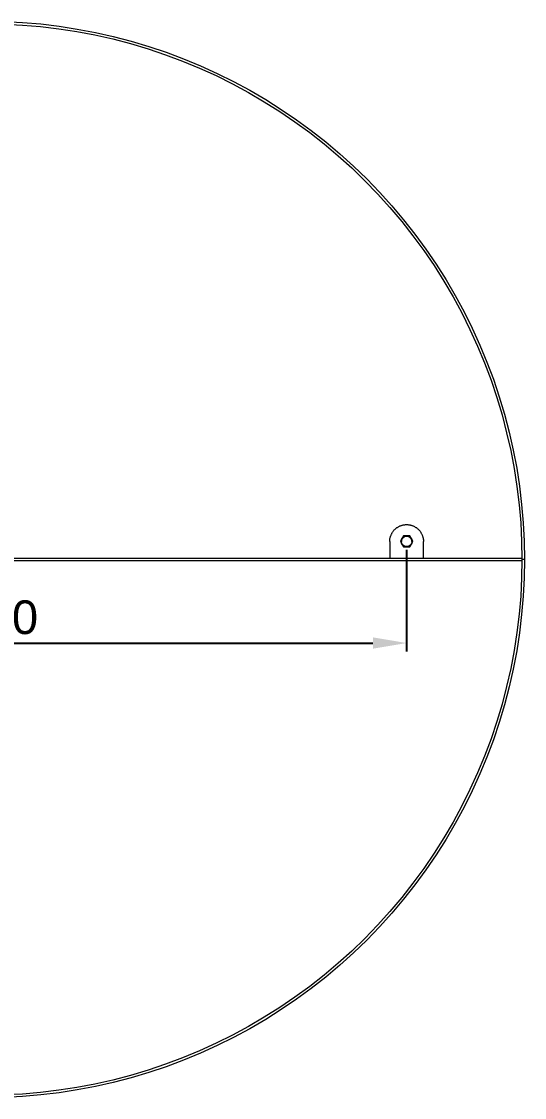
# Model space of a CAD drawing. Header units: millimetres. Extents: x 197 to 5040, y -433 to 2409.
# Drawn here: x 2675 to 3273, y -325 to 955 of the extents above; entities that cross this region are included whole.
import ezdxf

# ---------------------------------------------------------------- set-up
doc = ezdxf.new("R2010")
doc.units = ezdxf.units.MM
doc.layers.add('ZANO_R', color=7, linetype='Continuous', lineweight=0)
doc.layers.add('ZANO_W', color=1, linetype='Continuous', lineweight=0)
doc.styles.get("Standard").update_dxf_attribs({"font": 'ARIALUNI.TTF'})
doc.dimstyles.new('pl i ang', dxfattribs={"dimtxt": 50, "dimasz": 50, "dimexe": 1.25, "dimexo": 0.625, "dimgap": 10, "dimtad": 1, "dimtoh": 1, "dimtxsty": 'Standard', "dimcen": 2.5, "dimclrd": 1, "dimclre": 1, "dimclrt": 1, "dimadec": 0, "dimazin": 0, "dimtfac": 1, "dimtmove": 0, "dimatfit": 3, "dimfxl": 1, "dimarcsym": 1})

# ---------------------------------------------------------------- blocks, each defined once
blk = doc.blocks.new('*D367')
at = {"layer": 'ZANO_W', "color": 1, "lineweight": -2}
for p, q in [((3132.7, 326.6), (3132.7, 205.8)), ((2132.7, 283.6), (2132.7, 205.8)), ((2172.7, 215.8), (3092.7, 215.8))]:
    blk.add_line(p, q, dxfattribs=at)
at = {"layer": 'ZANO_W', "color": 1}
for points in [[(2172.7, 222.5), (2172.7, 209.1), (2132.7, 215.8)], [(3092.7, 209.1), (3092.7, 222.5), (3132.7, 215.8)]]:
    blk.add_solid(points, dxfattribs=at)
at = {"layer": 'ZANO_W', "color": 1, "insert": (2632.7, 246.2), "char_height": 40, "attachment_point": 5}
blk.add_mtext('1000', dxfattribs=at)

msp = doc.modelspace()

# ---------------------------------------------------------------- linework, layer by layer
at = {"layer": 'ZANO_R'}
for p, q in [((2654.4, 951.7), (2676.1, 950.6)), ((2654.5, 954.7), (2676.3, 953.6)), ((2676.1, 950.6), (2697.8, 948.8)), ((2676.3, 953.6), (2698.1, 951.8)), ((2697.8, 948.8), (2719.4, 946.2)), ((2698.1, 951.8), (2719.8, 949.2)), ((2719.8, 949.2), (2741.4, 945.8)), ((2719.4, 946.2), (2740.9, 942.9)), ((2740.9, 942.9), (2762.3, 938.8)), ((2741.4, 945.8), (2762.9, 941.7)), ((2762.3, 938.8), (2783.5, 934)), ((2762.9, 941.7), (2784.2, 936.9)), ((2783.5, 934), (2804.5, 928.5)), ((2784.2, 936.9), (2805.3, 931.4)), ((2804.5, 928.5), (2825.4, 922.3)), ((2805.3, 931.4), (2826.3, 925.1)), ((2825.4, 922.3), (2846, 915.3)), ((2826.3, 925.1), (2847, 918.2)), ((2846, 915.3), (2866.3, 907.7)), ((2847, 918.2), (2867.4, 910.5)), ((2867.4, 910.5), (2887.6, 902.1)), ((2866.3, 907.7), (2886.4, 899.4)), ((2886.4, 899.4), (2906.2, 890.4)), ((2887.6, 902.1), (2907.5, 893.1)), ((2906.2, 890.4), (2925.7, 880.7)), ((2907.5, 893.1), (2927.1, 883.4)), ((2927.1, 883.4), (2946.3, 873)), ((2925.7, 880.7), (2944.9, 870.4)), ((2944.9, 870.4), (2963.6, 859.4)), ((2946.3, 873), (2965.2, 861.9)), ((2963.6, 859.4), (2982, 847.8)), ((2965.2, 861.9), (2983.7, 850.3)), ((2982, 847.8), (3000, 835.5)), ((2983.7, 850.3), (3001.7, 838)), ((3000, 835.5), (3017.6, 822.7)), ((3001.7, 838), (3019.4, 825.1)), ((3017.6, 822.7), (3034.7, 809.2)), ((3019.4, 825.1), (3036.6, 811.6)), ((3034.7, 809.2), (3051.3, 795.2)), ((3036.6, 811.6), (3053.3, 797.5)), ((3051.3, 795.2), (3067.4, 780.7)), ((3053.3, 797.5), (3069.5, 782.9)), ((3067.4, 780.7), (3083.1, 765.5)), ((3069.5, 782.9), (3085.2, 767.7)), ((3085.2, 767.7), (3100.4, 751.9)), ((3083.1, 765.5), (3098.2, 749.9)), ((3098.2, 749.9), (3112.8, 733.8)), ((3100.4, 751.9), (3115, 735.7)), ((3112.8, 733.8), (3126.8, 717.1)), ((3115, 735.7), (3129.1, 719)), ((3126.8, 717.1), (3140.2, 700)), ((3129.1, 719), (3142.6, 701.8)), ((3140.2, 700), (3153.1, 682.5)), ((3142.6, 701.8), (3155.5, 684.2)), ((3153.1, 682.5), (3165.3, 664.5)), ((3155.5, 684.2), (3167.8, 666.1)), ((3167.8, 666.1), (3179.5, 647.6)), ((3165.3, 664.5), (3176.9, 646.1)), ((3176.9, 646.1), (3187.9, 627.3)), ((3179.5, 647.6), (3190.5, 628.8)), ((3187.9, 627.3), (3198.2, 608.2)), ((3190.5, 628.8), (3200.9, 609.6)), ((3198.2, 608.2), (3207.9, 588.7)), ((3200.9, 609.6), (3210.6, 590)), ((3207.9, 588.7), (3216.9, 568.9)), ((3210.6, 590), (3219.7, 570.1)), ((3216.9, 568.9), (3225.2, 548.8)), ((3219.7, 570.1), (3228, 549.9)), ((3225.2, 548.8), (3232.9, 528.4)), ((3228, 549.9), (3235.7, 529.4)), ((3232.9, 528.4), (3239.8, 507.8)), ((3235.7, 529.4), (3242.7, 508.7)), ((3239.8, 507.8), (3246, 487)), ((3242.7, 508.7), (3248.9, 487.8)), ((3246, 487), (3251.5, 465.9)), ((3248.9, 487.8), (3254.5, 466.6)), ((3251.5, 465.9), (3256.3, 444.7)), ((3254.5, 466.6), (3259.3, 445.3)), ((3256.3, 444.7), (3260.4, 423.3)), ((3259.3, 445.3), (3263.4, 423.9)), ((3260.4, 423.3), (3263.7, 401.9)), ((3263.4, 423.9), (3266.7, 402.3)), ((3263.7, 401.9), (3266.3, 380.3)), ((3266.7, 402.3), (3269.3, 380.6)), ((3266.3, 380.3), (3268.2, 358.6)), ((3269.3, 380.6), (3271.2, 358.8)), ((3268.2, 358.6), (3269.3, 336.9)), ((3271.2, 358.8), (3272.3, 337)), ((3114.6, 345.2), (3114.9, 345.8)), ((3114.9, 345.8), (3115.2, 346.4)), ((3115.2, 346.4), (3115.6, 347)), ((3115.6, 347), (3115.9, 347.6)), ((3115.9, 347.6), (3116.3, 348.1)), ((3116.3, 348.1), (3116.7, 348.7)), ((3116.7, 348.7), (3117.1, 349.2)), ((3117.1, 349.2), (3117.6, 349.8)), ((3117.6, 349.8), (3118, 350.3)), ((3118, 350.3), (3118.5, 350.8)), ((3118.5, 350.8), (3119, 351.2)), ((3119, 351.2), (3119.5, 351.7)), ((3119.5, 351.7), (3120, 352.1)), ((3120, 352.1), (3120.6, 352.6)), ((3120.6, 352.6), (3121.1, 353)), ((3121.1, 353), (3121.7, 353.3)), ((3121.7, 353.3), (3122.3, 353.7)), ((3122.3, 353.7), (3122.9, 354)), ((3122.9, 354), (3123.5, 354.4)), ((3123.5, 354.4), (3124.1, 354.7)), ((3124.1, 354.7), (3124.7, 355)), ((3124.7, 355), (3125.3, 355.2)), ((3125.3, 355.2), (3126, 355.5)), ((3126, 355.5), (3126.6, 355.7)), ((3126.6, 355.7), (3127.3, 355.9)), ((3127.3, 355.9), (3127.9, 356)), ((3127.9, 356), (3128.6, 356.2)), ((3128.6, 356.2), (3129.3, 356.3)), ((3129.3, 356.3), (3129.9, 356.4)), ((3129.9, 356.4), (3130.6, 356.5)), ((3130.6, 356.5), (3131.3, 356.6)), ((3131.3, 356.6), (3132, 356.6)), ((3132, 356.6), (3132.7, 356.6)), ((3132.7, 356.6), (3133.3, 356.6)), ((3133.3, 356.6), (3134, 356.6)), ((3134, 356.6), (3134.7, 356.5)), ((3134.7, 356.5), (3135.4, 356.4)), ((3135.4, 356.4), (3136.1, 356.3)), ((3136.1, 356.3), (3136.7, 356.2)), ((3136.7, 356.2), (3137.4, 356)), ((3137.4, 356), (3138.1, 355.9)), ((3138.1, 355.9), (3138.7, 355.7)), ((3138.7, 355.7), (3139.4, 355.5)), ((3139.4, 355.5), (3140, 355.2)), ((3140, 355.2), (3140.6, 355)), ((3140.6, 355), (3141.2, 354.7)), ((3141.2, 354.7), (3141.9, 354.4)), ((3141.9, 354.4), (3142.5, 354)), ((3142.5, 354), (3143, 353.7)), ((3143, 353.7), (3143.6, 353.3)), ((3143.6, 353.3), (3144.2, 353)), ((3144.2, 353), (3144.7, 352.6)), ((3144.7, 352.6), (3145.3, 352.1)), ((3145.3, 352.1), (3145.8, 351.7)), ((3145.8, 351.7), (3146.3, 351.2)), ((3146.3, 351.2), (3146.8, 350.8)), ((3146.8, 350.8), (3147.3, 350.3)), ((3147.3, 350.3), (3147.7, 349.8)), ((3147.7, 349.8), (3148.2, 349.2)), ((3148.2, 349.2), (3148.6, 348.7)), ((3148.6, 348.7), (3149, 348.1)), ((3149, 348.1), (3149.4, 347.6)), ((3149.4, 347.6), (3149.7, 347)), ((3149.7, 347), (3150.1, 346.4)), ((3150.1, 346.4), (3150.4, 345.8)), ((3150.4, 345.8), (3150.7, 345.2)), ((3112.7, 338), (3112.8, 338.7)), ((3112.7, 337.3), (3112.7, 338)), ((3112.7, 336.6), (3112.7, 337.3)), ((3112.7, 336.6), (3112.7, 316.6)), ((3112.8, 339.3), (3112.9, 340)), ((3112.8, 338.7), (3112.8, 339.3)), ((3112.9, 340), (3113.1, 340.7)), ((3113.1, 340.7), (3113.2, 341.4)), ((3113.2, 341.4), (3113.4, 342)), ((3113.4, 342), (3113.6, 342.7)), ((3113.6, 342.7), (3113.8, 343.3)), ((3113.8, 343.3), (3114.1, 344)), ((3114.1, 344), (3114.3, 344.6)), ((3114.3, 344.6), (3114.6, 345.2)), ((3127, 339.9), (3125.2, 336.6)), ((3125.2, 336.6), (3127, 333.4)), ((3126.2, 337.6), (3126.3, 337.8)), ((3126.2, 337.4), (3126.2, 337.6)), ((3126.2, 337.2), (3126.2, 337.4)), ((3126.2, 336.9), (3126.2, 337.2)), ((3126.2, 336.7), (3126.2, 336.9)), ((3126.2, 336.5), (3126.2, 336.7)), ((3126.2, 336.3), (3126.2, 336.5)), ((3126.2, 336.1), (3126.2, 336.3)), ((3126.2, 335.8), (3126.2, 336.1)), ((3126.2, 335.6), (3126.2, 335.8)), ((3126.3, 335.4), (3126.2, 335.6)), ((3126.3, 338), (3126.4, 338.2)), ((3126.3, 337.8), (3126.3, 338)), ((3126.3, 335.2), (3126.3, 335.4)), ((3126.4, 335), (3126.3, 335.2)), ((3126.4, 338.5), (3126.5, 338.7)), ((3126.4, 338.2), (3126.4, 338.5)), ((3126.5, 337.5), (3126.4, 337.3)), ((3126.4, 337.3), (3126.4, 337)), ((3126.4, 337), (3126.4, 336.8)), ((3126.4, 336.8), (3126.4, 336.6)), ((3126.4, 336.4), (3126.4, 336.6)), ((3126.4, 336.2), (3126.4, 336.4)), ((3126.4, 336), (3126.4, 336.2)), ((3126.5, 335.8), (3126.4, 336)), ((3126.4, 334.8), (3126.4, 335)), ((3126.5, 334.6), (3126.4, 334.8)), ((3126.5, 338.7), (3126.6, 338.9)), ((3126.6, 338.1), (3126.5, 337.9)), ((3126.5, 337.9), (3126.5, 337.7)), ((3126.5, 337.7), (3126.5, 337.5)), ((3126.5, 335.6), (3126.5, 335.8)), ((3126.5, 335.3), (3126.5, 335.6)), ((3126.6, 335.1), (3126.5, 335.3)), ((3126.6, 334.4), (3126.5, 334.6)), ((3126.6, 339.1), (3126.7, 339.3)), ((3126.6, 338.9), (3126.6, 339.1)), ((3126.7, 338.5), (3126.6, 338.3)), ((3126.6, 338.3), (3126.6, 338.1)), ((3126.6, 334.9), (3126.6, 335.1)), ((3126.7, 334.7), (3126.6, 334.9)), ((3126.6, 334.2), (3126.6, 334.4)), ((3126.7, 334), (3126.6, 334.2)), ((3126.7, 339.3), (3126.8, 339.5)), ((3126.8, 338.7), (3126.7, 338.5)), ((3126.8, 334.5), (3126.7, 334.7)), ((3126.8, 333.8), (3126.7, 334)), ((3126.8, 339.5), (3126.9, 339.7)), ((3126.9, 339.1), (3126.8, 338.9)), ((3126.8, 338.9), (3126.8, 338.7)), ((3126.8, 334.3), (3126.8, 334.5)), ((3126.9, 334.1), (3126.8, 334.3)), ((3126.9, 333.6), (3126.8, 333.8)), ((3126.9, 339.7), (3127, 339.9)), ((3127, 339.3), (3126.9, 339.1)), ((3127, 333.9), (3126.9, 334.1)), ((3127, 333.4), (3126.9, 333.6)), ((3128.9, 343.1), (3127, 339.9)), ((3127, 339.9), (3127.1, 340.1)), ((3127.1, 339.5), (3127, 339.3)), ((3127.1, 333.7), (3127, 333.9)), ((3127, 333.4), (3128.9, 330.1)), ((3127.1, 333.2), (3127, 333.4)), ((3127.1, 340.1), (3127.3, 340.2)), ((3127.2, 339.7), (3127.1, 339.5)), ((3127.2, 333.6), (3127.1, 333.7)), ((3127.3, 333), (3127.1, 333.2)), ((3127.3, 339.9), (3127.2, 339.7)), ((3127.3, 333.4), (3127.2, 333.6)), ((3127.3, 340.2), (3127.4, 340.4)), ((3127.4, 340), (3127.3, 339.9)), ((3127.4, 333.2), (3127.3, 333.4)), ((3127.4, 332.8), (3127.3, 333)), ((3127.4, 340.4), (3127.5, 340.6)), ((3127.6, 340.2), (3127.4, 340)), ((3127.6, 333), (3127.4, 333.2)), ((3127.5, 332.6), (3127.4, 332.8)), ((3127.5, 340.6), (3127.7, 340.8)), ((3127.7, 332.5), (3127.5, 332.6)), ((3127.7, 340.4), (3127.6, 340.2)), ((3127.7, 332.8), (3127.6, 333)), ((3127.7, 340.8), (3127.8, 340.9)), ((3127.8, 340.6), (3127.7, 340.4)), ((3127.8, 332.7), (3127.7, 332.8)), ((3127.8, 340.9), (3127.9, 341.1)), ((3127.9, 340.7), (3127.8, 340.6)), ((3127.9, 332.5), (3127.8, 332.7)), ((3127.9, 341.1), (3128.1, 341.3)), ((3128.1, 340.9), (3127.9, 340.7)), ((3128.1, 341.3), (3128.3, 341.4)), ((3128.2, 341), (3128.1, 340.9)), ((3128.4, 341.2), (3128.2, 341)), ((3128.3, 341.4), (3128.4, 341.5)), ((3128.4, 341.5), (3128.6, 341.7)), ((3128.6, 341.3), (3128.4, 341.2)), ((3128.6, 341.7), (3128.8, 341.8)), ((3128.7, 341.5), (3128.6, 341.3)), ((3128.9, 341.6), (3128.7, 341.5)), ((3128.8, 341.8), (3128.9, 342)), ((3132.7, 343.1), (3128.9, 343.1)), ((3128.9, 342), (3129.1, 342.1)), ((3129.1, 341.7), (3128.9, 341.6)), ((3129.1, 342.1), (3129.3, 342.2)), ((3129.2, 341.8), (3129.1, 341.7)), ((3129.4, 342), (3129.2, 341.8)), ((3129.3, 342.2), (3129.5, 342.3)), ((3129.6, 342.1), (3129.4, 342)), ((3129.5, 342.3), (3129.7, 342.4)), ((3129.8, 342.2), (3129.6, 342.1)), ((3129.7, 342.4), (3129.9, 342.5)), ((3130, 342.3), (3129.8, 342.2)), ((3129.9, 342.5), (3130.1, 342.6)), ((3130.2, 342.3), (3130, 342.3)), ((3130.1, 342.6), (3130.3, 342.7)), ((3130.4, 342.4), (3130.2, 342.3)), ((3130.3, 342.7), (3130.5, 342.7)), ((3130.6, 342.5), (3130.4, 342.4)), ((3130.5, 342.7), (3130.7, 342.8)), ((3130.8, 342.6), (3130.6, 342.5)), ((3130.7, 342.8), (3130.9, 342.9)), ((3131, 342.6), (3130.8, 342.6)), ((3130.9, 342.9), (3131.1, 342.9)), ((3131.2, 342.7), (3131, 342.6)), ((3131.1, 342.9), (3131.3, 343)), ((3131.4, 342.7), (3131.2, 342.7)), ((3131.3, 343), (3131.6, 343)), ((3131.6, 342.8), (3131.4, 342.7)), ((3131.6, 343), (3131.8, 343.1)), ((3131.8, 342.8), (3131.6, 342.8)), ((3131.8, 343.1), (3132, 343.1)), ((3132, 342.8), (3131.8, 342.8)), ((3132, 343.1), (3132.2, 343.1)), ((3132.2, 342.9), (3132, 342.8)), ((3132.2, 343.1), (3132.4, 343.1)), ((3132.4, 342.9), (3132.2, 342.9)), ((3132.4, 343.1), (3132.7, 343.1)), ((3132.7, 342.9), (3132.4, 342.9)), ((3136.4, 343.1), (3132.7, 343.1)), ((3132.7, 343.1), (3132.9, 343.1)), ((3132.9, 342.9), (3132.7, 342.9)), ((3132.9, 343.1), (3133.1, 343.1)), ((3133.1, 342.9), (3132.9, 342.9)), ((3133.1, 343.1), (3133.3, 343.1)), ((3133.3, 342.8), (3133.1, 342.9)), ((3133.3, 343.1), (3133.5, 343.1)), ((3133.5, 342.8), (3133.3, 342.8)), ((3133.5, 343.1), (3133.8, 343)), ((3133.7, 342.8), (3133.5, 342.8)), ((3133.9, 342.7), (3133.7, 342.8)), ((3133.8, 343), (3134, 343)), ((3134.1, 342.7), (3133.9, 342.7)), ((3134, 343), (3134.2, 342.9)), ((3134.3, 342.6), (3134.1, 342.7)), ((3134.2, 342.9), (3134.4, 342.9)), ((3134.5, 342.6), (3134.3, 342.6)), ((3134.4, 342.9), (3134.6, 342.8)), ((3134.8, 342.5), (3134.5, 342.6)), ((3134.6, 342.8), (3134.8, 342.7)), ((3134.8, 342.7), (3135, 342.7)), ((3135, 342.4), (3134.8, 342.5)), ((3135, 342.7), (3135.2, 342.6)), ((3135.1, 342.3), (3135, 342.4)), ((3135.3, 342.3), (3135.1, 342.3)), ((3135.2, 342.6), (3135.4, 342.5)), ((3135.5, 342.2), (3135.3, 342.3)), ((3135.4, 342.5), (3135.6, 342.4)), ((3135.7, 342.1), (3135.5, 342.2)), ((3135.6, 342.4), (3135.8, 342.3)), ((3135.9, 342), (3135.7, 342.1)), ((3135.8, 342.3), (3136, 342.2)), ((3136.1, 341.8), (3135.9, 342)), ((3136, 342.2), (3136.2, 342.1)), ((3136.3, 341.7), (3136.1, 341.8)), ((3136.2, 342.1), (3136.4, 342)), ((3136.4, 341.6), (3136.3, 341.7)), ((3138.3, 339.9), (3136.4, 343.1)), ((3136.4, 342), (3136.5, 341.8)), ((3136.6, 341.5), (3136.4, 341.6)), ((3136.4, 330.1), (3138.3, 333.4)), ((3136.5, 341.8), (3136.7, 341.7)), ((3136.8, 341.3), (3136.6, 341.5)), ((3136.7, 341.7), (3136.9, 341.5)), ((3136.9, 341.2), (3136.8, 341.3)), ((3136.9, 341.5), (3137.1, 341.4)), ((3137.1, 341), (3136.9, 341.2)), ((3137.1, 341.4), (3137.2, 341.3)), ((3137.2, 340.9), (3137.1, 341)), ((3137.2, 341.3), (3137.4, 341.1)), ((3137.4, 340.7), (3137.2, 340.9)), ((3137.4, 341.1), (3137.5, 340.9)), ((3137.5, 340.6), (3137.4, 340.7)), ((3137.5, 332.7), (3137.4, 332.5)), ((3137.5, 340.9), (3137.7, 340.8)), ((3137.6, 340.4), (3137.5, 340.6)), ((3137.6, 332.8), (3137.5, 332.7)), ((3137.8, 340.2), (3137.6, 340.4)), ((3137.8, 333), (3137.6, 332.8)), ((3137.7, 340.8), (3137.8, 340.6)), ((3137.8, 332.6), (3137.7, 332.5)), ((3137.8, 340.6), (3137.9, 340.4)), ((3137.9, 340), (3137.8, 340.2)), ((3137.9, 333.2), (3137.8, 333)), ((3137.9, 332.8), (3137.8, 332.6)), ((3137.9, 340.4), (3138.1, 340.2)), ((3138, 339.9), (3137.9, 340)), ((3138, 333.4), (3137.9, 333.2)), ((3138.1, 333), (3137.9, 332.8)), ((3138.1, 339.7), (3138, 339.9)), ((3138.1, 333.6), (3138, 333.4)), ((3138.1, 340.2), (3138.2, 340.1)), ((3138.2, 339.5), (3138.1, 339.7)), ((3138.2, 333.7), (3138.1, 333.6)), ((3138.2, 333.2), (3138.1, 333)), ((3138.2, 340.1), (3138.3, 339.9)), ((3138.3, 339.3), (3138.2, 339.5)), ((3138.3, 333.9), (3138.2, 333.7)), ((3138.3, 333.4), (3138.2, 333.2)), ((3140.2, 336.6), (3138.3, 339.9)), ((3138.3, 339.9), (3138.4, 339.7)), ((3138.4, 339.1), (3138.3, 339.3)), ((3138.3, 333.4), (3140.2, 336.6)), ((3138.4, 334.1), (3138.3, 333.9)), ((3138.4, 333.6), (3138.3, 333.4)), ((3138.4, 339.7), (3138.5, 339.5)), ((3138.5, 338.9), (3138.4, 339.1)), ((3138.5, 334.3), (3138.4, 334.1)), ((3138.5, 333.8), (3138.4, 333.6)), ((3138.5, 339.5), (3138.6, 339.3)), ((3138.5, 338.7), (3138.5, 338.9)), ((3138.6, 338.5), (3138.5, 338.7)), ((3138.6, 334.7), (3138.5, 334.5)), ((3138.5, 334.5), (3138.5, 334.3)), ((3138.6, 334), (3138.5, 333.8)), ((3138.6, 339.3), (3138.7, 339.1)), ((3138.7, 338.3), (3138.6, 338.5)), ((3138.7, 334.9), (3138.6, 334.7)), ((3138.7, 334.2), (3138.6, 334)), ((3138.7, 339.1), (3138.8, 338.9)), ((3138.7, 338.1), (3138.7, 338.3)), ((3138.8, 337.9), (3138.7, 338.1)), ((3138.8, 335.3), (3138.7, 335.1)), ((3138.7, 335.1), (3138.7, 334.9)), ((3138.8, 334.4), (3138.7, 334.2)), ((3138.8, 338.9), (3138.8, 338.7)), ((3138.8, 338.7), (3138.9, 338.5)), ((3138.8, 337.7), (3138.8, 337.9)), ((3138.8, 337.5), (3138.8, 337.7)), ((3138.9, 337.3), (3138.8, 337.5)), ((3138.9, 336), (3138.8, 335.8)), ((3138.8, 335.8), (3138.8, 335.6)), ((3138.8, 335.6), (3138.8, 335.3)), ((3138.9, 334.8), (3138.8, 334.6)), ((3138.8, 334.6), (3138.8, 334.4)), ((3138.9, 338.5), (3139, 338.2)), ((3138.9, 337), (3138.9, 337.3)), ((3138.9, 336.8), (3138.9, 337)), ((3138.9, 336.6), (3138.9, 336.8)), ((3138.9, 336.6), (3138.9, 336.4)), ((3138.9, 336.4), (3138.9, 336.2)), ((3138.9, 336.2), (3138.9, 336)), ((3139, 335), (3138.9, 334.8)), ((3139, 338.2), (3139, 338)), ((3139, 338), (3139, 337.8)), ((3139, 337.8), (3139.1, 337.6)), ((3139.1, 335.6), (3139, 335.4)), ((3139, 335.4), (3139, 335.2)), ((3139, 335.2), (3139, 335)), ((3139.1, 337.6), (3139.1, 337.4)), ((3139.1, 337.4), (3139.1, 337.2)), ((3139.1, 337.2), (3139.1, 336.9)), ((3139.1, 336.9), (3139.2, 336.7)), ((3139.2, 336.5), (3139.1, 336.3)), ((3139.1, 336.3), (3139.1, 336.1)), ((3139.1, 336.1), (3139.1, 335.8)), ((3139.1, 335.8), (3139.1, 335.6)), ((3139.2, 336.7), (3139.2, 336.5)), ((3150.7, 345.2), (3151, 344.6)), ((3151, 344.6), (3151.3, 344)), ((3151.3, 344), (3151.5, 343.3)), ((3151.5, 343.3), (3151.7, 342.7)), ((3151.7, 342.7), (3151.9, 342)), ((3151.9, 342), (3152.1, 341.4)), ((3152.1, 341.4), (3152.2, 340.7)), ((3152.2, 340.7), (3152.4, 340)), ((3152.4, 340), (3152.5, 339.3)), ((3152.5, 339.3), (3152.6, 338.7)), ((3152.6, 338.7), (3152.6, 338)), ((3152.6, 338), (3152.6, 337.3)), ((3152.6, 337.3), (3152.7, 336.6)), ((3152.7, 316.6), (3152.7, 336.6)), ((3269.3, 336.9), (3269.7, 315.1)), ((3272.3, 337), (3272.7, 315.1)), ((3127.8, 332.3), (3127.7, 332.5)), ((3127.9, 332.1), (3127.8, 332.3)), ((3128.1, 332.3), (3127.9, 332.5)), ((3128.1, 332), (3127.9, 332.1)), ((3128.2, 332.2), (3128.1, 332.3)), ((3128.3, 331.8), (3128.1, 332)), ((3128.4, 332), (3128.2, 332.2)), ((3128.4, 331.7), (3128.3, 331.8)), ((3128.6, 331.9), (3128.4, 332)), ((3128.6, 331.5), (3128.4, 331.7)), ((3128.7, 331.8), (3128.6, 331.9)), ((3128.8, 331.4), (3128.6, 331.5)), ((3128.9, 331.6), (3128.7, 331.8)), ((3128.9, 331.3), (3128.8, 331.4)), ((3129.1, 331.5), (3128.9, 331.6)), ((3129.1, 331.2), (3128.9, 331.3)), ((3128.9, 330.1), (3132.7, 330.1)), ((3129.2, 331.4), (3129.1, 331.5)), ((3129.3, 331), (3129.1, 331.2)), ((3129.4, 331.3), (3129.2, 331.4)), ((3129.5, 330.9), (3129.3, 331)), ((3129.6, 331.2), (3129.4, 331.3)), ((3129.7, 330.8), (3129.5, 330.9)), ((3129.8, 331.1), (3129.6, 331.2)), ((3129.9, 330.7), (3129.7, 330.8)), ((3130, 331), (3129.8, 331.1)), ((3130.1, 330.6), (3129.9, 330.7)), ((3130.2, 330.9), (3130, 331)), ((3130.3, 330.6), (3130.1, 330.6)), ((3130.4, 330.8), (3130.2, 330.9)), ((3130.5, 330.5), (3130.3, 330.6)), ((3130.6, 330.7), (3130.4, 330.8)), ((3130.7, 330.4), (3130.5, 330.5)), ((3130.8, 330.7), (3130.6, 330.7)), ((3130.9, 330.4), (3130.7, 330.4)), ((3131, 330.6), (3130.8, 330.7)), ((3131.1, 330.3), (3130.9, 330.4)), ((3131.2, 330.5), (3131, 330.6)), ((3131.3, 330.2), (3131.1, 330.3)), ((3131.4, 330.5), (3131.2, 330.5)), ((3131.6, 330.2), (3131.3, 330.2)), ((3131.6, 330.5), (3131.4, 330.5)), ((3131.8, 330.4), (3131.6, 330.5)), ((3131.8, 330.2), (3131.6, 330.2)), ((3132, 330.4), (3131.8, 330.4)), ((3132, 330.1), (3131.8, 330.2)), ((3132.2, 330.4), (3132, 330.4)), ((3132.2, 330.1), (3132, 330.1)), ((3132.4, 330.4), (3132.2, 330.4)), ((3132.4, 330.1), (3132.2, 330.1)), ((3132.7, 330.4), (3132.4, 330.4)), ((3132.7, 330.1), (3132.4, 330.1)), ((3132.9, 330.4), (3132.7, 330.4)), ((3132.7, 330.1), (3136.4, 330.1)), ((3132.9, 330.1), (3132.7, 330.1)), ((3133.1, 330.4), (3132.9, 330.4)), ((3133.1, 330.1), (3132.9, 330.1)), ((3133.3, 330.4), (3133.1, 330.4)), ((3133.3, 330.1), (3133.1, 330.1)), ((3133.5, 330.4), (3133.3, 330.4)), ((3133.5, 330.2), (3133.3, 330.1)), ((3133.7, 330.5), (3133.5, 330.4)), ((3133.8, 330.2), (3133.5, 330.2)), ((3133.9, 330.5), (3133.7, 330.5)), ((3134, 330.2), (3133.8, 330.2)), ((3134.1, 330.5), (3133.9, 330.5)), ((3134.2, 330.3), (3134, 330.2)), ((3134.3, 330.6), (3134.1, 330.5)), ((3134.4, 330.4), (3134.2, 330.3)), ((3134.5, 330.7), (3134.3, 330.6)), ((3134.6, 330.4), (3134.4, 330.4)), ((3134.8, 330.7), (3134.5, 330.7)), ((3134.8, 330.5), (3134.6, 330.4)), ((3135, 330.8), (3134.8, 330.7)), ((3135, 330.6), (3134.8, 330.5)), ((3135.1, 330.9), (3135, 330.8)), ((3135.2, 330.6), (3135, 330.6)), ((3135.3, 331), (3135.1, 330.9)), ((3135.4, 330.7), (3135.2, 330.6)), ((3135.5, 331.1), (3135.3, 331)), ((3135.6, 330.8), (3135.4, 330.7)), ((3135.7, 331.2), (3135.5, 331.1)), ((3135.8, 330.9), (3135.6, 330.8)), ((3135.9, 331.3), (3135.7, 331.2)), ((3136, 331), (3135.8, 330.9)), ((3136.1, 331.4), (3135.9, 331.3)), ((3136.2, 331.2), (3136, 331)), ((3136.3, 331.5), (3136.1, 331.4)), ((3136.4, 331.3), (3136.2, 331.2)), ((3136.4, 331.6), (3136.3, 331.5)), ((3136.6, 331.8), (3136.4, 331.6)), ((3136.5, 331.4), (3136.4, 331.3)), ((3136.7, 331.5), (3136.5, 331.4)), ((3136.8, 331.9), (3136.6, 331.8)), ((3136.9, 331.7), (3136.7, 331.5)), ((3136.9, 332), (3136.8, 331.9)), ((3137.1, 332.2), (3136.9, 332)), ((3137.1, 331.8), (3136.9, 331.7)), ((3137.2, 332.3), (3137.1, 332.2)), ((3137.2, 332), (3137.1, 331.8)), ((3137.4, 332.5), (3137.2, 332.3)), ((3137.4, 332.1), (3137.2, 332)), ((3137.5, 332.3), (3137.4, 332.1)), ((3137.7, 332.5), (3137.5, 332.3)), ((1995.7, 316.6), (3269.7, 316.6)), ((3269.7, 313.6), (1995.7, 313.6)), ((3269.7, 315.1), (3269.3, 293.4)), ((3272.7, 315.1), (3269.7, 315.1)), ((3272.7, 315.1), (3272.3, 293.3)), ((3272.7, 316.6), (3272.7, 313.6)), ((3272.7, 316.6), (3272.7, 316.6)), ((3272.7, 313.6), (3272.7, 313.6)), ((3269.3, 293.4), (3268.2, 271.6)), ((3272.3, 293.3), (3271.2, 271.4)), ((3268.2, 271.6), (3266.3, 250)), ((3271.2, 271.4), (3269.3, 249.7)), ((3266.3, 250), (3263.7, 228.4)), ((3269.3, 249.7), (3266.7, 228)), ((3263.7, 228.4), (3260.4, 206.9)), ((3266.7, 228), (3263.4, 206.4)), ((3260.4, 206.9), (3256.3, 185.5)), ((3263.4, 206.4), (3259.3, 184.9)), ((3256.3, 185.5), (3251.5, 164.3)), ((3259.3, 184.9), (3254.5, 163.6)), ((3251.5, 164.3), (3246, 143.3)), ((3254.5, 163.6), (3248.9, 142.4)), ((3246, 143.3), (3239.8, 122.4)), ((3248.9, 142.4), (3242.7, 121.5)), ((3239.8, 122.4), (3232.9, 101.8)), ((3242.7, 121.5), (3235.7, 100.8)), ((3232.9, 101.8), (3225.2, 81.4)), ((3235.7, 100.8), (3228, 80.3)), ((3225.2, 81.4), (3216.9, 61.3)), ((3228, 80.3), (3219.7, 60.1)), ((3216.9, 61.3), (3207.9, 41.5)), ((3219.7, 60.1), (3210.6, 40.2)), ((3207.9, 41.5), (3198.2, 22.1)), ((3210.6, 40.2), (3200.9, 20.7)), ((3198.2, 22.1), (3187.9, 2.9)), ((3200.9, 20.7), (3190.5, 1.4)), ((3187.9, 2.9), (3176.9, -15.9)), ((3190.5, 1.4), (3179.5, -17.4)), ((3176.9, -15.9), (3165.3, -34.2)), ((3179.5, -17.4), (3167.8, -35.9)), ((3165.3, -34.2), (3153.1, -52.2)), ((3167.8, -35.9), (3155.5, -54)), ((3153.1, -52.2), (3140.2, -69.8)), ((3155.5, -54), (3142.6, -71.6)), ((3140.2, -69.8), (3126.8, -86.9)), ((3142.6, -71.6), (3129.1, -88.8)), ((3126.8, -86.9), (3112.8, -103.5)), ((3129.1, -88.8), (3115, -105.5)), ((3112.8, -103.5), (3098.2, -119.7)), ((3115, -105.5), (3100.4, -121.7)), ((3098.2, -119.7), (3083.1, -135.3)), ((3100.4, -121.7), (3085.2, -137.4)), ((3083.1, -135.3), (3067.4, -150.4)), ((3085.2, -137.4), (3069.5, -152.6)), ((3067.4, -150.4), (3051.3, -165)), ((3069.5, -152.6), (3053.3, -167.3)), ((3051.3, -165), (3034.7, -179)), ((3034.7, -179), (3017.6, -192.4)), ((3053.3, -167.3), (3036.6, -181.3)), ((3036.6, -181.3), (3019.4, -194.8)), ((3017.6, -192.4), (3000, -205.3)), ((3019.4, -194.8), (3001.7, -207.7)), ((3000, -205.3), (2982, -217.5)), ((3001.7, -207.7), (2983.7, -220)), ((2963.6, -229.1), (2944.9, -240.1)), ((2982, -217.5), (2963.6, -229.1)), ((2983.7, -220), (2965.2, -231.7)), ((2944.9, -240.1), (2925.7, -250.5)), ((2946.3, -242.7), (2927.1, -253.1)), ((2965.2, -231.7), (2946.3, -242.7)), ((2925.7, -250.5), (2906.2, -260.1)), ((2927.1, -253.1), (2907.5, -262.9)), ((2906.2, -260.1), (2886.4, -269.1)), ((2907.5, -262.9), (2887.6, -271.9)), ((2866.3, -277.5), (2846, -285.1)), ((2867.4, -280.3), (2847, -287.9)), ((2886.4, -269.1), (2866.3, -277.5)), ((2887.6, -271.9), (2867.4, -280.3)), ((2825.4, -292), (2804.5, -298.3)), ((2846, -285.1), (2825.4, -292)), ((2847, -287.9), (2826.3, -294.9)), ((2783.5, -303.8), (2762.3, -308.6)), ((2784.2, -306.7), (2762.9, -311.5)), ((2804.5, -298.3), (2783.5, -303.8)), ((2805.3, -301.2), (2784.2, -306.7)), ((2826.3, -294.9), (2805.3, -301.2)), ((2697.8, -318.5), (2676.1, -320.4)), ((2719.4, -316), (2697.8, -318.5)), ((2719.8, -318.9), (2698.1, -321.5)), ((2740.9, -312.6), (2719.4, -316)), ((2741.4, -315.6), (2719.8, -318.9)), ((2762.3, -308.6), (2740.9, -312.6)), ((2762.9, -311.5), (2741.4, -315.6)), ((2676.1, -320.4), (2654.4, -321.5)), ((2676.3, -323.4), (2654.5, -324.5)), ((2698.1, -321.5), (2676.3, -323.4))]:
    msp.add_line(p, q, dxfattribs=at)
msp.add_circle((3132.7, 336.6), 6.25, dxfattribs=at)

# ---------------------------------------------------------------- dimensions: what is measured, and where the dimension line sits
at = {"layer": 'ZANO_W'}
dim = msp.add_linear_dim(base=(3132.7, 215.8), p1=(2132.7, 293.6), p2=(3132.7, 336.6), dimstyle='pl i ang', override={"dimtxt": 40, "dimasz": 40, "dimexe": 10, "dimexo": 10, "dimtoh": 0, "dimdec": 0, "dimtdec": 0, "dimtmove": 1}, dxfattribs=at)
dim.commit()
dim.dimension.update_dxf_attribs({"geometry": '*D367', "text_midpoint": (2632.7, 246.2)})

doc.saveas('drawing.dxf')
